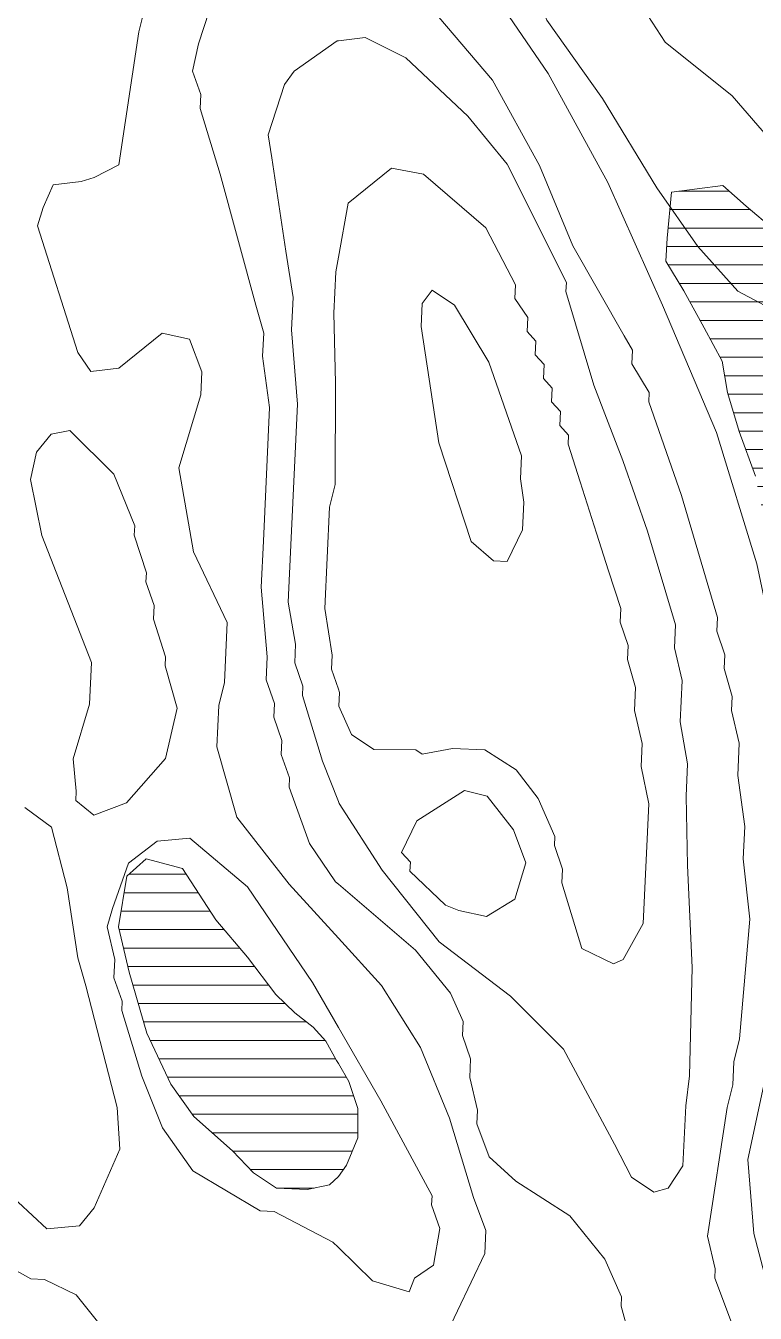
# Model space of a CAD drawing. Header units: millimetres. Extents: x 396621004 to 402046651, y 6785344214 to 6789799943.
# Drawn here: x 399803288 to 399961334, y 6787506448 to 6787785402 of the extents above; entities that cross this region are included whole.
import ezdxf

# ---------------------------------------------------------------- set-up
doc = ezdxf.new("R2010")
doc.units = ezdxf.units.MM
doc.header["$MEASUREMENT"] = 0
doc.layers.add('02 Korkeuskayrat_Kynä_nro__2', color=8, linetype='Continuous', lineweight=15)
doc.layers.add('02 Suot_Kynä_nro__101', color=252, linetype='Continuous', lineweight=15)
for name, color, linetype, lineweight, true_color in [('02 Maaston rajat_Kynä_nro__82', 7, 'Continuous', 20, 0xaaaaaa), ('02 Suot_Kynä_nro__102', 7, 'Continuous', 15, 0xcccccc), ('02 Vesialueet_Kynä_nro__105', 7, 'Continuous', 15, 0xcae6ff)]:
    doc.layers.add(name, color=color, linetype=linetype, lineweight=lineweight, true_color=true_color)
pattern_1 = [(0, (1245072124.6, 6788065563.7), (0, 4000), [])]

msp = doc.modelspace()

# ---------------------------------------------------------------- hatches: boundary and pattern name
at = {"layer": '02 Suot_Kynä_nro__102', "linetype": 'Continuous', "lineweight": 15, "true_color": 0xcccccc}
h = msp.add_hatch(dxfattribs=at)
h.set_pattern_fill('KAJO___suo', color=254, style=0, pattern_type=2)
h.set_pattern_definition(pattern_1)
h.paths.add_polyline_path([(399965575.31, 6787532544.17), (399967344.25, 6787522931.97), (399969989.24, 6787515790.33), (399978084.25, 6787497586.17), (399980788.21, 6787491694.82), (399986676.26, 6787484383.15), (399991587.17, 6787482382.69), (399996557.06, 6787481622.52), (399999909.62, 6787488474.08), (400000945.72, 6787494185.39), (400001594.33, 6787502167.22), (400007507.65, 6787510129.04), (400011348.78, 6787516700.54), (400016301.82, 6787520711.46), (400024725.35, 6787525862.64), (400024068.31, 6787526022.67), (400020690.48, 6787526362.75), (400016040.69, 6787527192.94), (400011365.63, 6787527633.04), (400008147.84, 6787528043.14), (400006918, 6787528133.16), (400005907.18, 6787528993.35), (400006454.71, 6787530023.59), (400007507.65, 6787530643.73), (400008661.67, 6787531633.96), (400009217.63, 6787532744.21), (400009066, 6787533844.46), (400008535.32, 6787534884.7), (400008619.56, 6787535964.95), (400008543.74, 6787537055.2), (400008627.98, 6787538045.42), (400008088.87, 6787539095.66), (400007634, 6787540215.92), (400007490.8, 6787541306.17), (400007280.21, 6787542556.46), (400007591.88, 6787543616.7), (400008594.28, 6787543616.7), (400009840.97, 6787543666.71), (400011053.96, 6787544426.88), (400011222.43, 6787545497.13), (400011382.47, 6787547647.62), (400011306.66, 6787548657.85), (400010245.3, 6787548817.89), (400009234.47, 6787548817.89), (400008206.8, 6787548437.8), (400007069.63, 6787547747.64), (400005924.02, 6787546987.47), (400004837.39, 6787546917.45), (400003767.6, 6787547007.47), (400002630.42, 6787547327.55), (400001518.52, 6787547877.67), (399999446.33, 6787548117.73), (399998149.11, 6787548377.79), (399996995.08, 6787549388.02), (399996076.92, 6787550468.27), (399995470.42, 6787551598.53), (399994855.5, 6787552648.77), (399994628.07, 6787553669), (399994181.62, 6787555869.5), (399993802.56, 6787557989.99), (399993297.15, 6787560340.53), (399993145.53, 6787561360.76), (399992766.47, 6787562471.01), (399991780.92, 6787563711.3), (399990938.56, 6787564781.54), (399990264.68, 6787566071.84), (399990113.06, 6787567082.07), (399991149.15, 6787567472.16), (399992277.9, 6787568072.29), (399993297.15, 6787568222.33), (399995613.62, 6787568202.32), (399996624.45, 6787568272.34), (399997694.23, 6787569122.53), (399998005.91, 6787570172.77), (399998797.72, 6787572433.29), (399999816.96, 6787574513.77), (400000600.35, 6787576624.25), (400001088.92, 6787578974.79), (400001248.96, 6787580045.03), (400001257.39, 6787581045.26), (400000642.47, 6787582175.52), (399999572.68, 6787582335.56), (399998528.16, 6787581805.44), (399997441.53, 6787581735.42), (399996413.86, 6787582435.58), (399995807.36, 6787583565.84), (399995268.26, 6787584606.08), (399994249.01, 6787585386.26), (399993255.03, 6787585466.27), (399992202.09, 6787584846.13), (399992117.86, 6787583775.89), (399992496.92, 6787582735.65), (399992951.79, 6787581625.39), (399992867.55, 6787580545.15), (399992539.03, 6787579334.87), (399991519.79, 6787579104.82), (399990399.46, 6787578654.72), (399989262.28, 6787577974.56), (399988099.83, 6787576904.31), (399987080.58, 6787576754.28), (399985934.98, 6787576914.32), (399984932.58, 6787577924.55), (399984477.71, 6787578964.79), (399983340.54, 6787581215.3), (399982371.83, 6787583685.87), (399981916.96, 6787584806.12), (399981470.51, 6787585996.39), (399980720.82, 6787588296.92), (399980434.42, 6787590557.44), (399980072.21, 6787591827.73), (399980013.24, 6787592987.99), (399980114.32, 6787595298.52), (399980316.49, 6787597909.12), (399980417.57, 6787599219.42), (399980594.47, 6787600439.7), (399981462.09, 6787602690.21), (399982144.4, 6787605420.84), (399982607.69, 6787606461.08), (399983231.03, 6787607501.31), (399984300.82, 6787608341.51), (399984966.28, 6787609911.87), (399988815.83, 6787610692.04), (399992016.77, 6787612142.38), (399993044.45, 6787612452.45), (399994274.28, 6787613282.64), (399995057.67, 6787614372.89), (399995141.9, 6787615453.13), (399995217.72, 6787616453.36), (399996001.1, 6787617623.63), (399997011.93, 6787618703.88), (399998165.95, 6787619544.07), (399999100.96, 6787620624.32), (399999261.01, 6787621694.56), (399999345.25, 6787622844.82), (399999522.14, 6787625005.32), (399999218.89, 6787626105.57), (399998755.6, 6787627145.81), (399996683.41, 6787629236.29), (399995992.68, 6787630296.53), (399995074.52, 6787631456.8), (399992901.25, 6787633247.2), (399991890.42, 6787634177.42), (399991283.93, 6787635307.68), (399990062.51, 6787637488.17), (399988933.76, 6787639818.71), (399988251.46, 6787641028.98), (399987796.58, 6787642069.22), (399986718.37, 6787643079.45), (399985791.78, 6787644159.7), (399985033.67, 6787645299.96), (399984048.11, 6787647540.47), (399983441.62, 6787648590.71), (399982910.94, 6787649710.97), (399982220.21, 6787650771.21), (399980619.74, 6787654071.97), (399980333.34, 6787655322.25), (399979499.41, 6787656552.54), (399978294.84, 6787657882.84), (399977191.36, 6787658663.02), (399976509.05, 6787659803.28), (399976205.81, 6787660823.51), (399976129.99, 6787661833.74), (399976450.09, 6787662974.01), (399977081.85, 6787664084.26), (399978176.91, 6787664304.31), (399979255.12, 6787664224.29), (399980249.1, 6787664144.27), (399981276.77, 6787664444.34), (399982397.1, 6787664904.45), (399982708.77, 6787665954.69), (399982793.01, 6787666954.92), (399982489.76, 6787668065.17), (399982489.76, 6787670075.63), (399974984.39, 6787680588.04), (399977275.59, 6787692640.79), (399979979.55, 6787697021.79), (399987131.13, 6787700202.52), (399996262.23, 6787702783.11), (400004871.08, 6787704893.6), (400021195.89, 6787708314.38), (400028844.45, 6787704703.55), (400036897.35, 6787700542.6), (400044613.31, 6787694641.25), (400048892.46, 6787690170.23), (400052548.27, 6787683218.64), (400057930.91, 6787675686.91), (400061797.31, 6787667975.15), (400063911.62, 6787661873.75), (400044967.09, 6787656252.47), (400044882.86, 6787654672.11), (400045026.06, 6787653501.84), (400045085.02, 6787651331.34), (400045068.18, 6787650101.06), (400044882.86, 6787647720.52), (400044798.62, 6787646640.27), (400044621.73, 6787645419.99), (400044208.98, 6787643059.45), (400043888.88, 6787641929.19), (400043080.22, 6787639518.64), (400042920.18, 6787638448.39), (400042819.09, 6787637218.11), (400043273.96, 6787636097.86), (400043425.59, 6787635007.61), (400043248.69, 6787633787.33), (400042389.49, 6787632697.08), (400041252.32, 6787631936.9), (400039188.55, 6787631246.75), (400038118.76, 6787630476.57), (400037655.47, 6787629436.33), (400037411.19, 6787628296.07), (400037234.29, 6787626065.56), (400037141.63, 6787624835.28), (400036973.16, 6787622684.79), (400036880.5, 6787621534.53), (400037107.94, 6787620514.29), (400037798.67, 6787619454.05), (400038834.76, 6787618833.91), (400039862.43, 6787618203.76), (400041041.73, 6787617423.58), (400042128.36, 6787616483.37), (400043038.11, 6787615333.11), (400043265.54, 6787614312.87), (400043501.4, 6787613282.64), (400043787.8, 6787612032.35), (400044091.05, 6787611002.12), (400044301.63, 6787607741.37), (400044436.41, 6787605490.85), (400044478.53, 6787603090.31), (400044773.35, 6787601980.05), (400045160.84, 6787600949.82), (400046971.89, 6787598409.23), (400047730.01, 6787597268.97), (400049018.81, 6787594998.45), (400049633.73, 6787593948.21), (400049852.74, 6787592847.96), (400049911.71, 6787591607.68), (400050139.14, 6787590587.45), (400051141.54, 6787589507.2), (400052236.6, 6787588727.02), (400053272.7, 6787588106.88), (400055504.93, 6787586076.41), (400056574.72, 6787584906.15), (400057257.03, 6787583775.89), (400057644.51, 6787582735.65), (400058175.19, 6787581615.39), (400058857.5, 6787580555.15), (400060862.3, 6787578464.67), (400061780.46, 6787577394.43), (400063018.72, 6787576364.19), (400064130.63, 6787575814.07), (400066506.06, 6787574543.77), (400067668.51, 6787573603.56), (400068755.15, 6787572753.37), (400070970.54, 6787571343.04), (400072309.88, 6787570692.89), (400074609.5, 6787569512.62), (400075780.37, 6787568642.42), (400076799.62, 6787567872.25), (400078071.57, 6787567302.12), (400079351.95, 6787566892.02), (400080472.28, 6787566421.92), (400081617.88, 6787565251.65), (400081921.13, 6787564221.41), (400081996.94, 6787563211.18), (400081887.43, 6787559820.41), (400081786.35, 6787558510.11), (400081533.64, 6787557299.83), (400081440.99, 6787554139.11), (400081407.29, 6787550738.33), (400081230.4, 6787547507.59), (400081457.83, 6787546487.36), (400081828.47, 6787545297.08), (400082510.77, 6787544086.81), (400083942.77, 6787541656.25), (400084692.47, 6787540435.97), (400085383.2, 6787539375.73), (400086461.41, 6787538285.48), (400087615.43, 6787537275.25), (400088154.54, 6787536225.01), (400088373.55, 6787535044.74), (400088365.13, 6787533964.49), (400087960.8, 6787532834.23), (400087025.79, 6787530673.74), (400086554.07, 6787529623.5), (400085610.63, 6787528463.23), (400084540.85, 6787527623.04), (400082283.34, 6787525402.53), (400082064.33, 6787525232.49), (400089670.78, 6787525772.62), (400094750.17, 6787527272.96), (400101320.52, 6787528443.23), (400108640.57, 6787529573.49), (400115598.41, 6787533484.38), (400124577.89, 6787537785.37), (400131754.74, 6787541186.14), (400133995.4, 6787545827.2), (400131266.18, 6787551228.44), (400127366.08, 6787553428.94), (400120703.07, 6787555269.37), (400114966.64, 6787555809.49), (400107393.89, 6787559450.32), (400102314.5, 6787562961.12), (400098330.17, 6787568422.37), (400094809.13, 6787573113.45), (400090159.34, 6787580115.05), (400084128.09, 6787584676.09), (400078240.04, 6787586976.62), (400071669.69, 6787590817.5), (400064391.76, 6787595438.55), (400057695.05, 6787601539.95), (400054072.93, 6787609241.71), (400052405.07, 6787620844.37), (400053003.14, 6787637598.2), (400053146.34, 6787645359.98), (400061367.71, 6787654462.06), (400066573.45, 6787658462.97), (400073632.37, 6787659353.18), (400082814.02, 6787667665.08), (400081280.94, 6787677007.22), (400078737.03, 6787686159.31), (400078863.39, 6787693661.03), (400079394.07, 6787699152.28), (400081457.83, 6787705303.69), (400085568.52, 6787712365.31), (400089055.86, 6787721957.5), (400094716.47, 6787729939.33), (400097016.1, 6787735840.68), (400096578.07, 6787746883.2), (400092290.49, 6787751354.22), (400086309.79, 6787751914.35), (400078408.51, 6787754064.85), (400070187.15, 6787755465.17), (400050391.85, 6787744732.71), (400040174.1, 6787738581.3), (400001653.29, 6787724288.03), (400000010.71, 6787723767.91), (399992185.24, 6787727348.73), (399985715.97, 6787728178.92), (399977848.39, 6787731079.59), (399970789.47, 6787734950.47), (399965347.87, 6787741231.91), (399959341.9, 6787746303.07), (399954313.05, 6787750814.1), (399943219.26, 6787749363.77), (399942216.86, 6787739401.49), (399941964.15, 6787734400.35), (399945897.94, 6787727938.87), (399950252.9, 6787719947.04), (399954144.58, 6787712745.39), (399955298.6, 6787705913.83), (399957884.62, 6787697521.91), (399961397.24, 6787687819.69), (399963376.77, 6787677457.32), (399967226.32, 6787664484.35), (399968439.31, 6787658663.02), (399970343.03, 6787646790.3), (399971101.15, 6787636978.06), (399973164.91, 6787628356.09), (399973670.32, 6787618563.85), (399973838.79, 6787613672.73), (399973923.03, 6787606591.11), (399973981.99, 6787595518.57), (399973981.99, 6787589267.14), (399973333.38, 6787581345.33), (399972440.49, 6787574293.72), (399969525.94, 6787566481.93), (399966266.04, 6787557259.82), (399964623.45, 6787552508.73), (399964716.11, 6787548527.82), (399965095.17, 6787537825.37)])
h = msp.add_hatch(dxfattribs=at)
h.set_pattern_fill('KAJO___suo', color=254, style=0, pattern_type=2)
h.set_pattern_definition(pattern_1)
h.paths.add_polyline_path([(399829526.85, 6787567102.07), (399834749.44, 6787556079.55), (399839668.78, 6787549077.95), (399848075.47, 6787541656.25), (399852641.02, 6787536885.16), (399857627.75, 6787533544.39), (399864273.92, 6787533234.32), (399869083.75, 6787534284.56), (399871038.01, 6787536044.97), (399871038.01, 6787560530.57), (399870642.11, 6787561190.72), (399868291.94, 6787565431.69), (399865579.57, 6787568412.37), (399861620.51, 6787571503.08), (399857476.13, 6787575514), (399851352.22, 6787583575.84), (399844487.04, 6787591677.69), (399837259.65, 6787602790.24), (399829358.38, 6787604930.73), (399825163.46, 6787601129.86), (399823386.1, 6787590197.36), (399825660.45, 6787580315.09)])
h = msp.add_hatch(dxfattribs=at)
h.set_pattern_fill('KAJO___suo', color=254, style=0, pattern_type=2)
h.set_pattern_definition(pattern_1)
h.paths.add_polyline_path([(399871038.01, 6787560530.57), (399871038.01, 6787536044.97), (399872773.26, 6787538565.54), (399875266.63, 6787544476.9), (399875241.36, 6787550828.35), (399873287.1, 6787556629.68)])

# ---------------------------------------------------------------- linework, layer by layer
at = {"layer": '02 Korkeuskayrat_Kynä_nro__2', "color": 8, "linetype": 'Continuous', "lineweight": 15, "flags": 128}
for points in [[(399936522.55, 6787797134.7), (399937154.31, 6787789092.86), (399941829.37, 6787781871.21), (399956309.42, 6787770188.53), (399975321.33, 6787748293.52), (399986036.07, 6787741802.04), (399997980.63, 6787740251.68), (400019376.4, 6787748273.52), (400045034.48, 6787762116.69), (400063616.79, 6787774279.47), (400067845.41, 6787779090.57), (400070203.99, 6787786992.38), (400067575.85, 6787795114.24), (400057046.44, 6787805616.64), (400043476.13, 6787815248.84), (400030941.91, 6787825831.26), (400023950.38, 6787826151.34), (400010413.77, 6787814758.73), (400005140.64, 6787808997.41), (399993920.49, 6787804506.38), (399971808.72, 6787802515.93), (399953100.06, 6787809387.5), (399948062.79, 6787808617.33), (399939790.88, 6787802986.04)], [(399891305.03, 6787728128.91), (399896165.41, 6787724898.17), (399903603.39, 6787712545.35), (399910679.15, 6787692200.69), (399910451.72, 6787687199.55), (399911218.26, 6787682158.39), (399910940.28, 6787676167.02), (399907621.41, 6787669315.46), (399904631.06, 6787669445.49), (399899812.8, 6787673676.45), (399892787.57, 6787695021.34), (399888938.02, 6787720227.1), (399889165.45, 6787725218.25)], [(399812822.99, 6787697691.95), (399822400.54, 6787688239.79), (399826890.28, 6787677027.22), (399826797.63, 6787675026.76), (399829425.77, 6787666894.9), (399829333.11, 6787664904.45), (399831102.05, 6787659813.28), (399830967.27, 6787656812.6), (399833595.42, 6787648680.74), (399833502.76, 6787646690.28), (399836088.78, 6787637558.19), (399833586.99, 6787626655.7), (399825138.19, 6787617033.5), (399818003.46, 6787614362.88), (399814145.48, 6787617543.61), (399814238.14, 6787619544.07), (399813555.83, 6787626575.68), (399817110.56, 6787638428.39), (399817523.32, 6787647420.45), (399806766.47, 6787674946.74), (399804323.64, 6787687069.52), (399805595.6, 6787693020.88), (399808779.69, 6787696881.76)], [(399903089.55, 6787592437.87), (399909272.42, 6787596158.72), (399911639.44, 6787604050.53), (399908960.75, 6787611182.16), (399903283.29, 6787618453.82), (399898338.68, 6787619684.1), (399888028.28, 6787613152.61), (399884709.41, 6787606291.04), (399886613.12, 6787604200.56), (399886520.46, 6787602200.1), (399894194.3, 6787594848.42), (399897142.54, 6787593708.16)]]:
    msp.add_lwpolyline(points, close=True, dxfattribs=at)
for points in [[(399846517.11, 6787799265.19), (399840696.45, 6787781511.12), (399839424.5, 6787775559.76), (399841193.44, 6787770478.6), (399841050.24, 6787767477.91), (399845405.21, 6787753264.66), (399853112.74, 6787724878.17), (399854839.56, 6787718786.77), (399854603.7, 6787713795.63), (399856103.09, 6787702713.1), (399854772.17, 6787673746.47), (399854308.88, 6787663754.18), (399855622.95, 6787648670.73), (399855387.09, 6787643679.59), (399857156.03, 6787638588.43), (399857021.26, 6787635597.74), (399858790.2, 6787630506.58), (399858655.42, 6787627515.89), (399860424.36, 6787622424.73), (399860331.7, 6787620424.27), (399864770.91, 6787608211.48), (399870397.83, 6787599939.58), (399871038.01, 6787599399.46)], [(399830259.7, 6787794003.98), (399827800.03, 6787784101.72), (399823470.33, 6787755265.12), (399818087.69, 6787752514.49), (399815299.5, 6787751644.29), (399809259.83, 6787750914.12), (399807027.6, 6787746013), (399805848.3, 6787742062.1), (399814600.35, 6787714635.82), (399817413.81, 6787710494.88), (399823453.48, 6787711225.04), (399832812.03, 6787718796.78), (399838759.04, 6787717526.49), (399841437.72, 6787710394.85), (399841201.86, 6787705403.71), (399836476.26, 6787689600.1), (399839643.51, 6787671435.94), (399846946.71, 6787656082.43), (399846357.07, 6787643089.46), (399845127.23, 6787638148.33), (399844714.48, 6787629156.27), (399849018.9, 6787613942.79), (399860365.4, 6787599399.46), (399871038.01, 6787587706.79)], [(399957909.89, 6787499816.68), (399952552.53, 6787514079.94), (399952645.19, 6787516070.4), (399950968.9, 6787523162.02), (399955248.06, 6787550998.39), (399956477.89, 6787555939.52), (399956705.33, 6787560940.66), (399957935.17, 6787565891.8), (399960125.28, 6787591817.73), (399958726.98, 6787604890.72), (399959047.07, 6787611892.32), (399957556.11, 6787622974.85), (399957876.2, 6787629966.45), (399956199.92, 6787637048.07), (399956334.69, 6787640048.76), (399954616.29, 6787646130.15), (399954751.07, 6787649130.84), (399952982.13, 6787654212), (399953125.33, 6787657212.69), (399945325.14, 6787683598.72), (399938249.37, 6787703943.38), (399938342.03, 6787705943.84), (399934618.83, 6787712125.25), (399934753.61, 6787715115.93), (399932900.43, 6787718206.64), (399921781.37, 6787737741.11), (399914570.82, 6787755095.08), (399904403.62, 6787773579.31), (399891102.87, 6787789202.88)], [(399974386.32, 6787488043.99), (399965263.64, 6787507488.43), (399961009.75, 6787523702.14), (399959746.22, 6787539775.82), (399963562.08, 6787557619.9), (399970663.12, 6787581325.33), (399970983.22, 6787588316.93), (399972213.05, 6787593268.06), (399972440.49, 6787598259.2), (399971665.52, 6787603300.35), (399968961.57, 6787631456.8), (399967420.06, 6787641539.1), (399961666.79, 6787668835.35), (399952956.86, 6787697261.85), (399941214.46, 6787724838.16), (399929413.09, 6787751404.24), (399916482.97, 6787775029.64), (399905229.13, 6787791563.42)], [(399871038.01, 6787617303.56), (399867601.21, 6787626095.57), (399863246.25, 6787640318.82), (399863338.91, 6787642309.28), (399861569.96, 6787647400.44), (399861755.28, 6787651401.36), (399860163.23, 6787660483.44), (399860811.85, 6787674466.63), (399862142.76, 6787703433.26), (399860879.23, 6787719516.94), (399861199.33, 6787726508.54), (399859657.82, 6787736590.85), (399856574.81, 6787756755.46), (399855808.27, 6787761796.61), (399859312.46, 6787772649.1), (399861443.61, 6787775549.76), (399870760.04, 6787782131.27), (399871038.01, 6787782161.27)], [(399871038.01, 6787782161.27), (399876799.71, 6787782851.43), (399885602.3, 6787778450.42), (399899046.26, 6787765817.53), (399907570.87, 6787755415.15), (399920416.76, 6787729799.29), (399920324.1, 6787727798.84), (399926397.46, 6787707494.19), (399929076.15, 6787700362.56), (399932656.15, 6787691190.46), (399937962.97, 6787675926.97), (399944036.34, 6787655622.32), (399943808.9, 6787650631.18), (399945485.19, 6787643549.56), (399945072.43, 6787634557.5), (399946656.06, 6787625475.43), (399946335.96, 6787618483.83), (399946647.63, 6787603450.39), (399947633.19, 6787581375.34), (399947060.39, 6787557879.96)], [(399871038.01, 6787735260.54), (399873152.32, 6787746983.22), (399882510.86, 6787754564.96), (399889451.85, 6787753244.66), (399902937.93, 6787741612), (399909381.93, 6787729299.18), (399909238.73, 6787726298.49), (399912052.19, 6787722167.55), (399911917.41, 6787719176.86), (399913821.13, 6787717086.39), (399913686.35, 6787714085.7), (399915590.07, 6787711995.22), (399915455.3, 6787708994.53), (399917359.01, 6787706904.06), (399917224.24, 6787703913.37), (399919127.96, 6787701822.89), (399918993.18, 6787698822.21), (399920896.9, 6787696731.73), (399920804.24, 6787694741.27), (399923432.38, 6787686609.41), (399926928.15, 6787675436.86), (399929556.29, 6787667305), (399932184.43, 6787659173.14), (399932049.65, 6787656182.45), (399933818.59, 6787651091.29), (399933683.82, 6787648090.6), (399935402.22, 6787642009.21), (399935174.78, 6787637008.07), (399936851.07, 6787629926.44), (399936623.63, 6787624935.3), (399938249.37, 6787616843.45), (399937061.65, 6787590877.51), (399932698.26, 6787583065.72), (399930651.35, 6787582155.52), (399923794.59, 6787585476.28), (399919448.05, 6787599689.53), (399919582.83, 6787602690.21), (399917813.88, 6787607771.38), (399917906.54, 6787609771.83), (399914276, 6787617953.71), (399909558.82, 6787624175.13), (399902744.19, 6787628486.12), (399895752.66, 6787628816.19), (399889190.72, 6787627615.92)], [(399871038.01, 6787641659.13), (399869513.35, 6787646030.13), (399869656.55, 6787649030.82), (399868115.05, 6787659113.12), (399869125.87, 6787681088.15), (399870347.28, 6787686039.28), (399870364.13, 6787708064.32), (399870052.46, 6787723097.76), (399870465.21, 6787732089.82), (399871038.01, 6787735260.54)], [(399889190.72, 6787627615.92), (399887783.99, 6787628526.12), (399878720.27, 6787628596.14), (399873868.32, 6787631816.88), (399871147.52, 6787637948.28), (399871282.3, 6787640948.97), (399871038.01, 6787641659.13)], [(399803068.54, 6787616053.27), (399808872.35, 6787611782.29), (399812275.46, 6787598609.28), (399814583.5, 6787583485.82), (399816310.33, 6787577394.43), (399823108.12, 6787551058.4), (399823689.34, 6787542016.33), (399818096.12, 6787529263.42), (399814920.45, 6787525402.53), (399807878.37, 6787524722.38), (399795394.7, 6787536315.03)], [(399947060.39, 6787557879.96), (399946260.15, 6787551408.48), (399945662.08, 6787538415.51), (399942435.87, 6787533564.4), (399939394.97, 6787532704.2), (399934534.59, 6787535924.94), (399930861.93, 6787543106.58), (399919793.41, 6787563631.28), (399908303.72, 6787575173.92), (399892829.69, 6787586896.6), (399880531.33, 6787602480.17), (399871181.21, 6787616923.47), (399871038.01, 6787617303.56)], [(399871038.01, 6787568372.36), (399865394.25, 6787578144.6), (399851326.95, 6787598819.33), (399838801.16, 6787609401.75), (399831759.09, 6787608721.59), (399825534.1, 6787604000.51), (399822080.45, 6787594148.26), (399820901.15, 6787590197.36), (399822577.44, 6787583115.74), (399822392.12, 6787579124.82), (399824161.06, 6787574033.66), (399824068.4, 6787572033.2), (399828423.37, 6787557819.95), (399832913.11, 6787546597.38), (399839491.89, 6787537285.25), (399854106.72, 6787528613.27), (399857105.49, 6787528473.23), (399869816.6, 6787521881.73), (399871038.01, 6787520691.45)], [(399871038.01, 6787599399.46), (399887741.88, 6787585126.2), (399895323.06, 6787575774.06), (399898043.86, 6787569642.65), (399897900.66, 6787566641.97), (399899669.6, 6787561550.8), (399899492.7, 6787557559.89), (399901168.99, 6787550478.27), (399901025.79, 6787547477.58), (399903704.47, 6787540345.95), (399909466.16, 6787535074.74), (399921141.18, 6787527533.02), (399928713.93, 6787518170.88), (399932344.48, 6787509999.01), (399932251.82, 6787507998.55), (399933978.64, 6787501917.16)], [(399871038.01, 6787587706.79), (399880379.71, 6787577454.44), (399888777.97, 6787564061.38), (399895078.77, 6787548747.87), (399900292.94, 6787531493.93), (399902971.62, 6787524362.29), (399902744.19, 6787519371.15), (399893874.21, 6787500756.89)], [(399887480.75, 6787514059.94), (399891616.7, 6787516870.58), (399892981.31, 6787524822.4), (399891212.37, 6787529903.56), (399891305.03, 6787531904.02), (399880236.51, 6787552438.72), (399871038.01, 6787568372.36)], [(399794619.73, 6787519331.14), (399804382.61, 6787513869.89), (399807372.96, 6787513739.86), (399814229.72, 6787510419.1), (399820859.04, 6787502107.2)], [(399871038.01, 6787520691.45), (399878442.3, 6787513479.8), (399886343.57, 6787511109.26), (399887480.75, 6787514059.94)]]:
    msp.add_lwpolyline(points, dxfattribs=at)
at = {"layer": '02 Maaston rajat_Kynä_nro__82', "color": 253, "linetype": 'Continuous', "lineweight": 20, "true_color": 0xaaaaaa, "flags": 128}
for points in [[(399961397.24, 6787687819.69), (399957884.62, 6787697521.91), (399955298.6, 6787705913.83), (399954144.58, 6787712745.39), (399950252.9, 6787719947.04), (399945897.94, 6787727938.87), (399941964.15, 6787734400.35), (399942216.86, 6787739401.49), (399943219.26, 6787749363.77), (399954313.05, 6787750814.1), (399959341.9, 6787746303.07), (399965347.87, 6787741231.91)], [(399861620.51, 6787571503.08), (399857476.13, 6787575514), (399851352.22, 6787583575.84), (399844487.04, 6787591677.69), (399837259.65, 6787602790.24), (399829358.38, 6787604930.73), (399825163.46, 6787601129.86), (399823386.1, 6787590197.36), (399825660.45, 6787580315.09), (399829526.85, 6787567102.07), (399834749.44, 6787556079.55), (399839668.78, 6787549077.95), (399848075.47, 6787541656.25), (399852641.02, 6787536885.16)], [(399861620.51, 6787571503.08), (399865579.57, 6787568412.37), (399868291.94, 6787565431.69), (399870642.11, 6787561190.72), (399871038.01, 6787560530.57)], [(399871038.01, 6787560530.57), (399873287.1, 6787556629.68), (399875241.36, 6787550828.35), (399875266.63, 6787544476.9), (399872773.26, 6787538565.54), (399871038.01, 6787536044.97)], [(399871038.01, 6787536044.97), (399869083.75, 6787534284.56), (399864273.92, 6787533234.32), (399857627.75, 6787533544.39), (399852641.02, 6787536885.16)]]:
    msp.add_lwpolyline(points, dxfattribs=at)
at = {"layer": '02 Suot_Kynä_nro__101', "color": 252, "linetype": 'Continuous', "lineweight": 15, "flags": 128}
for points in [[(399961397.24, 6787687819.69), (399957884.62, 6787697521.91), (399955298.6, 6787705913.83), (399954144.58, 6787712745.39), (399950252.9, 6787719947.04), (399945897.94, 6787727938.87), (399941964.15, 6787734400.35), (399942216.86, 6787739401.49), (399943219.26, 6787749363.77), (399954313.05, 6787750814.1), (399959341.9, 6787746303.07), (399965347.87, 6787741231.91)], [(399871035.76, 6787536042.93), (399869083.75, 6787534284.56), (399864273.92, 6787533234.32), (399857627.75, 6787533544.39), (399852641.02, 6787536885.16), (399848075.47, 6787541656.25), (399839668.78, 6787549077.95), (399834749.44, 6787556079.55), (399829526.85, 6787567102.07), (399825660.45, 6787580315.09), (399823386.1, 6787590197.36), (399825163.46, 6787601129.86), (399829358.38, 6787604930.73), (399837259.65, 6787602790.24), (399844487.04, 6787591677.69), (399851352.22, 6787583575.84), (399857476.13, 6787575514), (399861620.51, 6787571503.08), (399865579.57, 6787568412.37), (399868291.94, 6787565431.69), (399870642.11, 6787561190.72), (399871035.76, 6787560534.33)], [(399871041.02, 6787560525.36), (399873287.1, 6787556629.68), (399875241.36, 6787550828.35), (399875266.63, 6787544476.9), (399872773.26, 6787538565.54), (399871041.02, 6787536049.33)]]:
    msp.add_lwpolyline(points, dxfattribs=at)
at = {"layer": '02 Vesialueet_Kynä_nro__105', "color": 254, "linetype": 'Continuous', "lineweight": 15, "true_color": 0xcae6ff, "flags": 128}
msp.add_lwpolyline([(399909584.09, 6787802385.9), (399909769.41, 6787802185.85), (399916204.99, 6787786612.29), (399928225.37, 6787769668.41), (399940018.31, 6787750283.98), (399948888.29, 6787737561.07), (399957581.38, 6787727888.86), (399964480.25, 6787724238.02)], dxfattribs=at)

doc.saveas('drawing.dxf')
